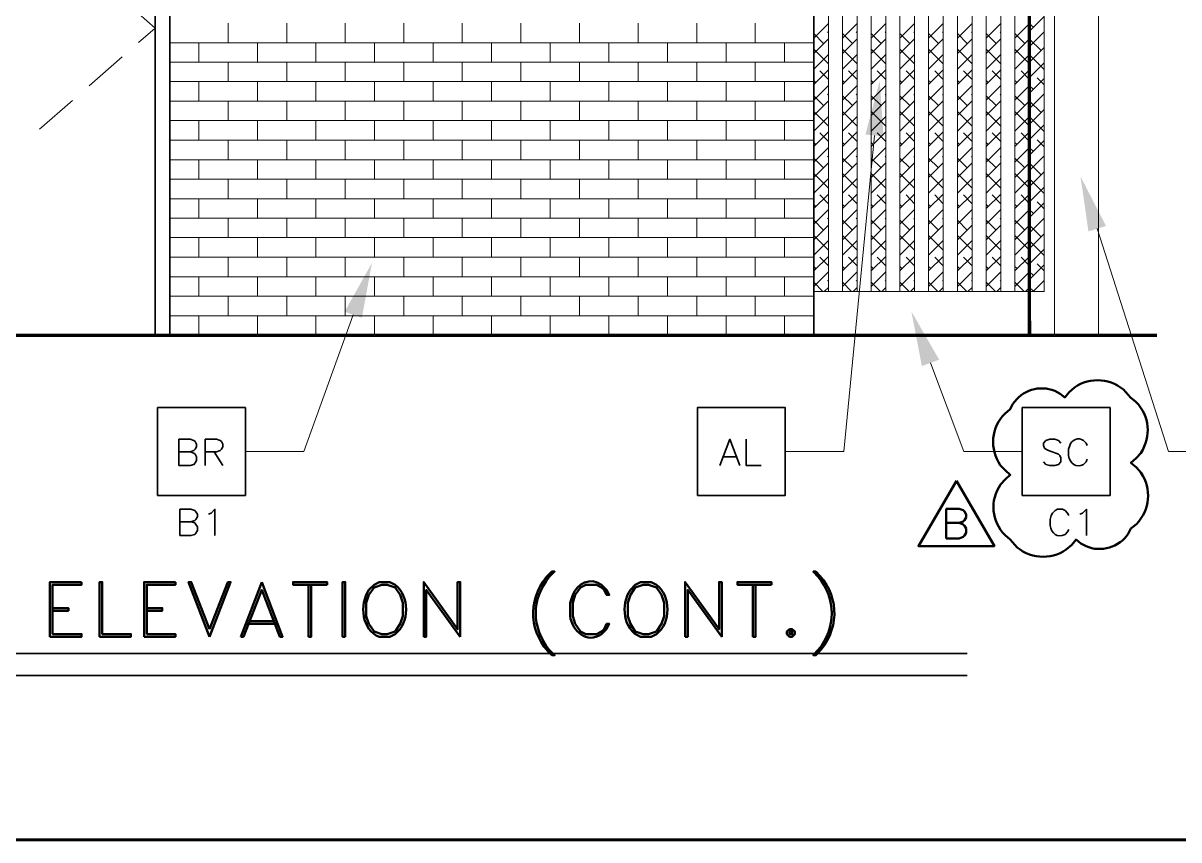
# Model space of a CAD drawing. Header units: inches. Extents: x 5 to 516, y -193 to 129.
# Drawn here: x 116.64 to 129.8, y -71.03 to -61.73 of the extents above; entities that cross this region are included whole.
import ezdxf

# ---------------------------------------------------------------- set-up
doc = ezdxf.new("R2010")
doc.units = ezdxf.units.IN
doc.header["$MEASUREMENT"] = 0
doc.layers.add('PDF4_Geometry', color=7, linetype='Continuous')
doc.layers.add('PDF4_Solid Fills', color=7, linetype='Continuous')

msp = doc.modelspace()

# ---------------------------------------------------------------- linework, layer by layer
at = {"layer": 'PDF4_Geometry', "lineweight": 35}
for points in [[(125.6454244, -65.2863152), (125.6454244, -46.9696464)], [(113.9754236, -65.2863152), (113.9754236, -57.949648), (118.3120905, -57.949648), (118.3120905, -65.2863152)], [(114.1420903, -65.2863152), (114.1420903, -58.2829814), (118.1454238, -58.2829814), (118.1454238, -65.2863152)], [(118.415423, -66.7696527), (118.415423, -66.4696527), (118.5420897, -66.4696527), (118.585423, -66.482986), (118.5987563, -66.4963194), (118.615423, -66.5263194), (118.615423, -66.5563194), (118.5987563, -66.582986), (118.585423, -66.5963194), (118.5420897, -66.612986), (118.415423, -66.612986)], [(118.7154244, -66.7696527), (118.7154244, -66.4696527), (118.842091, -66.4696527), (118.8854244, -66.482986), (118.8987577, -66.4963194), (118.9154244, -66.5263194), (118.9154244, -66.5563194), (118.8987577, -66.582986), (118.8854244, -66.5963194), (118.842091, -66.612986), (118.7154244, -66.612986)], [(124.5754237, -66.7696527), (124.6887571, -66.4696527), (124.8020904, -66.7696527)], [(124.8754251, -66.4696513), (124.8754251, -66.7696514), (125.0454251, -66.7696514)], [(128.4587587, -66.5129795), (128.4320921, -66.4829795), (128.3887587, -66.4696462), (128.3320921, -66.4696462), (128.2887587, -66.4829795), (128.2587587, -66.5129795), (128.2587587, -66.5396462), (128.2720921, -66.5696462), (128.2887587, -66.5829795), (128.3154254, -66.5963129), (128.4020921, -66.6263129), (128.4320921, -66.6396462), (128.4454254, -66.6563129), (128.4587587, -66.6829795), (128.4587587, -66.7263129), (128.4320921, -66.7563129), (128.3887587, -66.7696462), (128.3320921, -66.7696462), (128.2887587, -66.7563129), (128.2587587, -66.7263129)], [(128.5587584, -66.5396451), (128.5454251, -66.5829784), (128.5454251, -66.6563118)], [(128.7587584, -66.5396451), (128.7454251, -66.5129784), (128.7154251, -66.4829784)], [(118.5420913, -66.6129822), (118.5854246, -66.6263156), (118.598758, -66.6396489), (118.6154246, -66.6696489), (118.6154246, -66.7129822), (118.598758, -66.7396489), (118.5854246, -66.7563156), (118.5420913, -66.7696489), (118.4154246, -66.7696489)], [(118.8154237, -66.6129822), (118.9154237, -66.7696489)], [(124.6187587, -66.66965), (124.762092, -66.66965)], [(128.7154251, -66.7563118), (128.7454251, -66.7263118), (128.7587584, -66.6963118)], [(118.4254226, -67.5663175), (118.4254226, -67.2663175), (118.5520892, -67.2663175), (118.5954226, -67.2829842), (118.6087559, -67.2963175), (118.6254226, -67.3229842), (118.6254226, -67.3529842), (118.6087559, -67.3829842), (118.5954226, -67.3963175), (118.5520892, -67.4096509), (118.4254226, -67.4096509)], [(118.7520895, -67.3229839), (118.7820895, -67.3096506), (118.8254229, -67.2663172), (118.8254229, -67.5663173)], [(128.5487585, -67.3396465), (128.5354251, -67.3096465), (128.5054251, -67.2829798), (128.4754251, -67.2663132), (128.4187585, -67.2663132), (128.3920918, -67.2829798), (128.3620918, -67.3096465), (128.3487585, -67.3396465), (128.3354251, -67.3829799), (128.3354251, -67.4529799)], [(128.6754251, -67.3229839), (128.7054251, -67.3096506), (128.7487584, -67.2663172), (128.7487584, -67.5663173)], [(118.5520909, -67.4096471), (118.5954242, -67.4229804), (118.6087575, -67.4396471), (118.6254242, -67.4663137), (118.6254242, -67.5096471), (118.6087575, -67.5396471), (118.5954242, -67.5529804), (118.5520909, -67.5663137), (118.4254242, -67.5663137)], [(128.5054251, -67.5529799), (128.5354251, -67.5229799), (128.5487585, -67.4963132)], [(106.4520906, -68.9096472), (127.392093, -68.9096472)], [(106.4520906, -69.1596472), (127.392093, -69.1596472)]]:
    msp.add_lwpolyline(points, dxfattribs=at)
at = {"layer": 'PDF4_Geometry', "lineweight": 70}
msp.add_lwpolyline([(128.1020913, -65.1196485), (128.1020913, -65.2863152), (128.1020913, -46.9696464)], dxfattribs=at)
at = {"layer": 'PDF4_Geometry', "lineweight": 15}
for points in [[(125.812091, -64.7863186), (125.812091, -47.0329839), (125.6454244, -47.0329839), (125.6454244, -64.7863186)], [(126.138758, -64.7863186), (126.138758, -47.0329839), (125.9720913, -47.0329839), (125.9720913, -64.7863186)], [(126.465425, -64.7863186), (126.465425, -47.0329839), (126.2987583, -47.0329839), (126.2987583, -64.7863186)], [(126.7920919, -64.7863186), (126.7920919, -47.0329839), (126.6254253, -47.0329839), (126.6254253, -64.7863186)], [(127.1187589, -64.7863186), (127.1187589, -47.0329839), (126.9520922, -47.0329839), (126.9520922, -64.7863186)], [(127.4487591, -64.7863186), (127.4487591, -47.0329839), (127.2820924, -47.0329839), (127.2820924, -64.7863186)], [(127.7754243, -64.7863186), (127.7754243, -47.0329839), (127.6087577, -47.0329839), (127.6087577, -64.7863186)], [(128.1020913, -64.7863186), (128.1020913, -47.0329839), (127.9354246, -47.0329839), (127.9354246, -64.7863186)], [(128.268758, -64.7863186), (128.268758, -47.0329839), (128.1020913, -47.0329839), (128.1020913, -64.7863186)]]:
    msp.add_lwpolyline(points, close=True, dxfattribs=at)
for points in [[(128.4187583, -61.2396482), (128.385425, -61.2863149), (128.385425, -65.2863152), (128.885425, -65.2863152), (128.885425, -61.2863149), (128.8520917, -61.2396482)], [(117.9554247, -61.6196482), (118.1454247, -61.7863149), (117.9554247, -61.9496483)], [(118.975424, -61.9529816), (118.975424, -61.7296482)], [(119.6420907, -61.9529816), (119.6420907, -61.7296482)], [(120.3087574, -61.9529816), (120.3087574, -61.7296482)], [(120.9754241, -61.9529816), (120.9754241, -61.7296482)], [(121.6420909, -61.9529816), (121.6420909, -61.7296482)], [(122.3087576, -61.9529816), (122.3087576, -61.7296482)], [(122.9754243, -61.9529816), (122.9754243, -61.7296482)], [(123.6454242, -61.9529816), (123.6454242, -61.7296482)], [(124.3120909, -61.9529816), (124.3120909, -61.7296482)], [(124.9787576, -61.9529816), (124.9787576, -61.7296482)], [(118.3120904, -61.9529816), (125.6454244, -61.9529816)], [(118.6420906, -62.1729794), (118.6420906, -61.9529794)], [(119.3087573, -62.1729794), (119.3087573, -61.9529794)], [(119.9754241, -62.1729794), (119.9754241, -61.9529794)], [(120.6420908, -62.1729794), (120.6420908, -61.9529794)], [(121.3087575, -62.1729794), (121.3087575, -61.9529794)], [(121.9754242, -62.1729794), (121.9754242, -61.9529794)], [(122.6420909, -62.1729794), (122.6420909, -61.9529794)], [(123.3120908, -62.1729794), (123.3120908, -61.9529794)], [(123.9787576, -62.1729794), (123.9787576, -61.9529794)], [(124.6454243, -62.1729794), (124.6454243, -61.9529794)], [(125.312091, -62.1729794), (125.312091, -61.9529794)], [(117.7687588, -62.1129819), (117.3920921, -62.4429819)], [(118.3120904, -62.1729794), (125.6454244, -62.1729794)], [(118.975424, -62.3963139), (118.975424, -62.1729805)], [(119.6420907, -62.3963139), (119.6420907, -62.1729805)], [(120.3087574, -62.3963139), (120.3087574, -62.1729805)], [(120.9754241, -62.3963139), (120.9754241, -62.1729805)], [(121.6420909, -62.3963139), (121.6420909, -62.1729805)], [(122.3087576, -62.3963139), (122.3087576, -62.1729805)], [(122.9754243, -62.3963139), (122.9754243, -62.1729805)], [(123.6454242, -62.3963139), (123.6454242, -62.1729805)], [(124.3120909, -62.3963139), (124.3120909, -62.1729805)], [(124.9787576, -62.3963139), (124.9787576, -62.1729805)], [(118.3120904, -62.3963139), (125.6454244, -62.3963139)], [(118.6420906, -62.6196483), (118.6420906, -62.396315)], [(119.3087573, -62.6196483), (119.3087573, -62.396315)], [(119.9754241, -62.6196483), (119.9754241, -62.396315)], [(120.6420908, -62.6196483), (120.6420908, -62.396315)], [(121.3087575, -62.6196483), (121.3087575, -62.396315)], [(121.9754242, -62.6196483), (121.9754242, -62.396315)], [(122.6420909, -62.6196483), (122.6420909, -62.396315)], [(123.3120908, -62.6196483), (123.3120908, -62.396315)], [(123.9787576, -62.6196483), (123.9787576, -62.396315)], [(124.6454243, -62.6196483), (124.6454243, -62.396315)], [(125.312091, -62.6196483), (125.312091, -62.396315)], [(117.2020914, -62.6096453), (116.8254247, -62.936312)], [(118.3120904, -62.6196483), (125.6454244, -62.6196483)], [(118.975424, -62.8396462), (118.975424, -62.6196461)], [(119.6420907, -62.8396462), (119.6420907, -62.6196461)], [(120.3087574, -62.8396462), (120.3087574, -62.6196461)], [(120.9754241, -62.8396462), (120.9754241, -62.6196461)], [(121.6420909, -62.8396462), (121.6420909, -62.6196461)], [(122.3087576, -62.8396462), (122.3087576, -62.6196461)], [(122.9754243, -62.8396462), (122.9754243, -62.6196461)], [(123.6454242, -62.8396462), (123.6454242, -62.6196461)], [(124.3120909, -62.8396462), (124.3120909, -62.6196461)], [(124.9787576, -62.8396462), (124.9787576, -62.6196461)], [(118.3120904, -62.8396462), (125.6454244, -62.8396462)], [(118.6420906, -63.0629806), (118.6420906, -62.8396472)], [(119.3087573, -63.0629806), (119.3087573, -62.8396472)], [(119.9754241, -63.0629806), (119.9754241, -62.8396472)], [(120.6420908, -63.0629806), (120.6420908, -62.8396472)], [(121.3087575, -63.0629806), (121.3087575, -62.8396472)], [(121.9754242, -63.0629806), (121.9754242, -62.8396472)], [(122.6420909, -63.0629806), (122.6420909, -62.8396472)], [(123.3120908, -63.0629806), (123.3120908, -62.8396472)], [(123.9787576, -63.0629806), (123.9787576, -62.8396472)], [(124.6454243, -63.0629806), (124.6454243, -62.8396472)], [(125.312091, -63.0629806), (125.312091, -62.8396472)], [(126.3354235, -63.0096494), (125.9854234, -66.6096499), (125.3187568, -66.6096499)], [(118.3120904, -63.0629806), (125.6454244, -63.0629806)], [(118.975424, -63.286315), (118.975424, -63.0629817)], [(119.6420907, -63.286315), (119.6420907, -63.0629817)], [(120.3087574, -63.286315), (120.3087574, -63.0629817)], [(120.9754241, -63.286315), (120.9754241, -63.0629817)], [(121.6420909, -63.286315), (121.6420909, -63.0629817)], [(122.3087576, -63.286315), (122.3087576, -63.0629817)], [(122.9754243, -63.286315), (122.9754243, -63.0629817)], [(123.6454242, -63.286315), (123.6454242, -63.0629817)], [(124.3120909, -63.286315), (124.3120909, -63.0629817)], [(124.9787576, -63.286315), (124.9787576, -63.0629817)], [(118.3120904, -63.286315), (125.6454244, -63.286315)], [(118.6420906, -63.5063129), (118.6420906, -63.2863129)], [(119.3087573, -63.5063129), (119.3087573, -63.2863129)], [(119.9754241, -63.5063129), (119.9754241, -63.2863129)], [(120.6420908, -63.5063129), (120.6420908, -63.2863129)], [(121.3087575, -63.5063129), (121.3087575, -63.2863129)], [(121.9754242, -63.5063129), (121.9754242, -63.2863129)], [(122.6420909, -63.5063129), (122.6420909, -63.2863129)], [(123.3120908, -63.5063129), (123.3120908, -63.2863129)], [(123.9787576, -63.5063129), (123.9787576, -63.2863129)], [(124.6454243, -63.5063129), (124.6454243, -63.2863129)], [(125.312091, -63.5063129), (125.312091, -63.2863129)], [(118.3120904, -63.5063129), (125.6454244, -63.5063129)], [(118.975424, -63.7296473), (118.975424, -63.506314)], [(119.6420907, -63.7296473), (119.6420907, -63.506314)], [(120.3087574, -63.7296473), (120.3087574, -63.506314)], [(120.9754241, -63.7296473), (120.9754241, -63.506314)], [(121.6420909, -63.7296473), (121.6420909, -63.506314)], [(122.3087576, -63.7296473), (122.3087576, -63.506314)], [(122.9754243, -63.7296473), (122.9754243, -63.506314)], [(123.6454242, -63.7296473), (123.6454242, -63.506314)], [(124.3120909, -63.7296473), (124.3120909, -63.506314)], [(124.9787576, -63.7296473), (124.9787576, -63.506314)], [(118.3120904, -63.7296473), (125.6454244, -63.7296473)], [(118.6420906, -63.9529817), (118.6420906, -63.7296484)], [(119.3087573, -63.9529817), (119.3087573, -63.7296484)], [(119.9754241, -63.9529817), (119.9754241, -63.7296484)], [(120.6420908, -63.9529817), (120.6420908, -63.7296484)], [(121.3087575, -63.9529817), (121.3087575, -63.7296484)], [(121.9754242, -63.9529817), (121.9754242, -63.7296484)], [(122.6420909, -63.9529817), (122.6420909, -63.7296484)], [(123.3120908, -63.9529817), (123.3120908, -63.7296484)], [(123.9787576, -63.9529817), (123.9787576, -63.7296484)], [(124.6454243, -63.9529817), (124.6454243, -63.7296484)], [(125.312091, -63.9529817), (125.312091, -63.7296484)], [(118.3120904, -63.9529817), (125.6454244, -63.9529817)], [(118.975424, -64.1729796), (118.975424, -63.9529796)], [(119.6420907, -64.1729796), (119.6420907, -63.9529796)], [(120.3087574, -64.1729796), (120.3087574, -63.9529796)], [(120.9754241, -64.1729796), (120.9754241, -63.9529796)], [(121.6420909, -64.1729796), (121.6420909, -63.9529796)], [(122.3087576, -64.1729796), (122.3087576, -63.9529796)], [(122.9754243, -64.1729796), (122.9754243, -63.9529796)], [(123.6454242, -64.1729796), (123.6454242, -63.9529796)], [(124.3120909, -64.1729796), (124.3120909, -63.9529796)], [(124.9787576, -64.1729796), (124.9787576, -63.9529796)], [(128.8720922, -64.0696471), (129.6854256, -66.6096473), (130.3520923, -66.6096473)], [(118.3120904, -64.1729796), (125.6454244, -64.1729796)], [(118.6420906, -64.396314), (118.6420906, -64.1729807)], [(119.3087573, -64.396314), (119.3087573, -64.1729807)], [(119.9754241, -64.396314), (119.9754241, -64.1729807)], [(120.6420908, -64.396314), (120.6420908, -64.1729807)], [(121.3087575, -64.396314), (121.3087575, -64.1729807)], [(121.9754242, -64.396314), (121.9754242, -64.1729807)], [(122.6420909, -64.396314), (122.6420909, -64.1729807)], [(123.3120908, -64.396314), (123.3120908, -64.1729807)], [(123.9787576, -64.396314), (123.9787576, -64.1729807)], [(124.6454243, -64.396314), (124.6454243, -64.1729807)], [(125.312091, -64.396314), (125.312091, -64.1729807)], [(118.3120904, -64.396314), (125.6454244, -64.396314)], [(118.975424, -64.6196485), (118.975424, -64.3963151)], [(119.6420907, -64.6196485), (119.6420907, -64.3963151)], [(120.3087574, -64.6196485), (120.3087574, -64.3963151)], [(120.9754241, -64.6196485), (120.9754241, -64.3963151)], [(121.6420909, -64.6196485), (121.6420909, -64.3963151)], [(122.3087576, -64.6196485), (122.3087576, -64.3963151)], [(122.9754243, -64.6196485), (122.9754243, -64.3963151)], [(123.6454242, -64.6196485), (123.6454242, -64.3963151)], [(124.3120909, -64.6196485), (124.3120909, -64.3963151)], [(124.9787576, -64.6196485), (124.9787576, -64.3963151)], [(118.3120904, -64.6196485), (125.6454244, -64.6196485)], [(118.6420906, -64.8396463), (118.6420906, -64.6196463)], [(119.3087573, -64.8396463), (119.3087573, -64.6196463)], [(119.9754241, -64.8396463), (119.9754241, -64.6196463)], [(120.6420908, -64.8396463), (120.6420908, -64.6196463)], [(121.3087575, -64.8396463), (121.3087575, -64.6196463)], [(121.9754242, -64.8396463), (121.9754242, -64.6196463)], [(122.6420909, -64.8396463), (122.6420909, -64.6196463)], [(123.3120908, -64.8396463), (123.3120908, -64.6196463)], [(123.9787576, -64.8396463), (123.9787576, -64.6196463)], [(124.6454243, -64.8396463), (124.6454243, -64.6196463)], [(125.312091, -64.8396463), (125.312091, -64.6196463)], [(118.3120904, -64.8396463), (125.6454244, -64.8396463)], [(118.975424, -65.0629808), (118.975424, -64.8396474)], [(119.6420907, -65.0629808), (119.6420907, -64.8396474)], [(120.3087574, -65.0629808), (120.3087574, -64.8396474)], [(120.9754241, -65.0629808), (120.9754241, -64.8396474)], [(121.6420909, -65.0629808), (121.6420909, -64.8396474)], [(122.3087576, -65.0629808), (122.3087576, -64.8396474)], [(122.9754243, -65.0629808), (122.9754243, -64.8396474)], [(123.6454242, -65.0629808), (123.6454242, -64.8396474)], [(124.3120909, -65.0629808), (124.3120909, -64.8396474)], [(124.9787576, -65.0629808), (124.9787576, -64.8396474)], [(125.6454244, -64.7863151), (128.1020913, -64.7863151)], [(118.3120904, -65.0629808), (125.6454244, -65.0629808)], [(118.6420906, -65.2863152), (118.6420906, -65.0629818)], [(120.3987571, -65.0529845), (119.8387571, -66.6096513), (119.1720904, -66.6096513)], [(119.3087573, -65.2863152), (119.3087573, -65.0629818)], [(119.9754241, -65.2863152), (119.9754241, -65.0629818)], [(120.6420908, -65.2863152), (120.6420908, -65.0629818)], [(121.3087575, -65.2863152), (121.3087575, -65.0629818)], [(121.9754242, -65.2863152), (121.9754242, -65.0629818)], [(122.6420909, -65.2863152), (122.6420909, -65.0629818)], [(123.3120908, -65.2863152), (123.3120908, -65.0629818)], [(123.9787576, -65.2863152), (123.9787576, -65.0629818)], [(124.6454243, -65.2863152), (124.6454243, -65.0629818)], [(125.312091, -65.2863152), (125.312091, -65.0629818)], [(118.975424, -65.2863152), (118.975424, -65.2829819)], [(120.9754241, -65.2863152), (120.9754241, -65.2829819)], [(121.6420909, -65.2863152), (121.6420909, -65.2829819)], [(123.6454242, -65.2863152), (123.6454242, -65.2829819)], [(124.3120909, -65.2863152), (124.3120909, -65.2829819)], [(126.9754246, -65.5996494), (127.3520913, -66.6096494), (128.0187581, -66.6096494)]]:
    msp.add_lwpolyline(points, dxfattribs=at)
at = {"layer": 'PDF4_Geometry', "color": 8, "lineweight": 15, "true_color": 0x808080}
for points in [[(128.1020913, -61.8196469), (128.268758, -61.6529802)], [(125.7554233, -61.9629846), (125.6454233, -61.8496512)], [(125.6454244, -61.8996504), (125.812091, -61.7329837)], [(125.812091, -61.8396461), (125.802091, -61.8296461)], [(126.0854235, -61.9629846), (125.9720901, -61.8496512)], [(125.9720913, -61.8996504), (126.138758, -61.7329837)], [(126.138758, -61.8396461), (126.128758, -61.8296461)], [(126.4120904, -61.9629846), (126.2987571, -61.8496512)], [(126.2987583, -61.8996504), (126.465425, -61.7329837)], [(126.465425, -61.8396461), (126.455425, -61.8296461)], [(126.7387574, -61.9629846), (126.625424, -61.8496512)], [(126.6254253, -61.8996504), (126.7920919, -61.7329837)], [(126.7920919, -61.8396461), (126.7820919, -61.8296461)], [(127.0654243, -61.9629846), (126.952091, -61.8496512)], [(126.9520922, -61.8996504), (127.1187589, -61.7329837)], [(127.1187589, -61.8396461), (127.1087589, -61.8296461)], [(127.3920913, -61.9629846), (127.2820913, -61.8496512)], [(127.2820924, -61.8996504), (127.4487591, -61.7329837)], [(127.4487591, -61.8396461), (127.4387591, -61.8296461)], [(127.6087577, -61.8996504), (127.7754243, -61.7329837)], [(127.7220915, -61.9629846), (127.6087581, -61.8496512)], [(127.7754243, -61.8396461), (127.7654243, -61.8296461)], [(127.9354246, -61.8996504), (128.1020913, -61.7329837)], [(128.0487584, -61.9629846), (127.9354251, -61.8496512)], [(128.1020913, -61.8396461), (128.0920913, -61.8296461)], [(128.1454246, -61.7763119), (128.1020912, -61.7363119)], [(128.1020913, -61.9963166), (128.268758, -61.8296499)], [(125.6454244, -62.0763133), (125.812091, -61.9096466)], [(125.9720913, -62.0763133), (126.138758, -61.9096466)], [(126.2987583, -62.0763133), (126.465425, -61.9096466)], [(126.6254253, -62.0763133), (126.7920919, -61.9096466)], [(126.9520922, -62.0763133), (127.1187589, -61.9096466)], [(127.2820924, -62.0763133), (127.4487591, -61.9096466)], [(127.6087577, -62.0763133), (127.7754243, -61.9096466)], [(127.9354246, -62.0763133), (128.1020913, -61.9096466)], [(128.2320911, -62.0429813), (128.1020911, -61.9129813)], [(125.812091, -62.1929786), (125.6454244, -62.0263119)], [(125.6454244, -62.252983), (125.812091, -62.0863163)], [(126.138758, -62.1929786), (125.9720913, -62.0263119)], [(125.9720913, -62.252983), (126.138758, -62.0863163)], [(126.465425, -62.1929786), (126.2987583, -62.0263119)], [(126.2987583, -62.252983), (126.465425, -62.0863163)], [(126.7920919, -62.1929786), (126.6254253, -62.0263119)], [(126.6254253, -62.252983), (126.7920919, -62.0863163)], [(127.1187589, -62.1929786), (126.9520922, -62.0263119)], [(126.9520922, -62.252983), (127.1187589, -62.0863163)], [(127.4487591, -62.1929786), (127.2820924, -62.0263119)], [(127.2820924, -62.252983), (127.4487591, -62.0863163)], [(127.7754243, -62.1929786), (127.6087577, -62.0263119)], [(127.6087577, -62.252983), (127.7754243, -62.0863163)], [(128.1020913, -62.1929786), (127.9354246, -62.0263119)], [(127.9354246, -62.252983), (128.1020913, -62.0863163)], [(128.1020913, -62.1729794), (128.268758, -62.0063128)], [(128.268758, -62.2563128), (128.1020913, -62.0896461)], [(128.1020913, -62.3496491), (128.268758, -62.1829824)], [(125.6687568, -62.4063169), (125.6454234, -62.3829835)], [(125.6454244, -62.4296459), (125.812091, -62.2629792)], [(125.812091, -62.3729781), (125.712091, -62.2729781)], [(125.9954237, -62.4063169), (125.9720904, -62.3829835)], [(125.9720913, -62.4296459), (126.138758, -62.2629792)], [(126.138758, -62.3729781), (126.038758, -62.2729781)], [(126.3220907, -62.4063169), (126.2987573, -62.3829835)], [(126.2987583, -62.4296459), (126.465425, -62.2629792)], [(126.465425, -62.3729781), (126.365425, -62.2729781)], [(126.6487576, -62.4063169), (126.6254243, -62.3829835)], [(126.6254253, -62.4296459), (126.7920919, -62.2629792)], [(126.7920919, -62.3729781), (126.6954253, -62.2729781)], [(126.9787578, -62.4063169), (126.9520911, -62.3829835)], [(126.9520922, -62.4296459), (127.1187589, -62.2629792)], [(127.1187589, -62.3729781), (127.0220922, -62.2729781)], [(127.3054248, -62.4063169), (127.2820914, -62.3829835)], [(127.2820924, -62.4296459), (127.4487591, -62.2629792)], [(127.4487591, -62.3729781), (127.3487591, -62.2729781)], [(127.6087577, -62.4296459), (127.7754243, -62.2629792)], [(127.6320917, -62.4063169), (127.6087584, -62.3829835)], [(127.7754243, -62.3729781), (127.6754243, -62.2729781)], [(127.9354246, -62.4296459), (128.1020913, -62.2629792)], [(127.9587587, -62.4063169), (127.9354254, -62.3829835)], [(128.1020913, -62.3729781), (128.0054246, -62.2729781)], [(128.1020913, -62.526312), (128.268758, -62.3596453)], [(128.268758, -62.4329824), (128.188758, -62.3529824)], [(125.6454244, -62.6063155), (125.812091, -62.4396488)], [(125.9720913, -62.6063155), (126.138758, -62.4396488)], [(126.2987583, -62.6063155), (126.465425, -62.4396488)], [(126.6254253, -62.6063155), (126.7920919, -62.4396488)], [(126.9520922, -62.6063155), (127.1187589, -62.4396488)], [(127.2820924, -62.6063155), (127.4487591, -62.4396488)], [(127.6087577, -62.6063155), (127.7754243, -62.4396488)], [(127.9354246, -62.6063155), (128.1020913, -62.4396488)], [(128.1454246, -62.4863136), (128.1020912, -62.4429803)], [(125.7554233, -62.6696497), (125.6454233, -62.5596497)], [(125.6454244, -62.7829852), (125.812091, -62.6163185)], [(125.812091, -62.5496478), (125.802091, -62.5396478)], [(126.0854235, -62.6696497), (125.9720901, -62.5596497)], [(125.9720913, -62.7829852), (126.138758, -62.6163185)], [(126.138758, -62.5496478), (126.128758, -62.5396478)], [(126.4120904, -62.6696497), (126.2987571, -62.5596497)], [(126.2987583, -62.7829852), (126.465425, -62.6163185)], [(126.465425, -62.5496478), (126.455425, -62.5396478)], [(126.7387574, -62.6696497), (126.625424, -62.5596497)], [(126.6254253, -62.7829852), (126.7920919, -62.6163185)], [(126.7920919, -62.5496478), (126.7820919, -62.5396478)], [(127.0654243, -62.6696497), (126.952091, -62.5596497)], [(126.9520922, -62.7829852), (127.1187589, -62.6163185)], [(127.1187589, -62.5496478), (127.1087589, -62.5396478)], [(127.3920913, -62.6696497), (127.2820913, -62.5596497)], [(127.2820924, -62.7829852), (127.4487591, -62.6163185)], [(127.4487591, -62.5496478), (127.4387591, -62.5396478)], [(127.6087577, -62.7829852), (127.7754243, -62.6163185)], [(127.7220915, -62.6696497), (127.6087581, -62.5596497)], [(127.7754243, -62.5496478), (127.7654243, -62.5396478)], [(127.9354246, -62.7829852), (128.1020913, -62.6163185)], [(128.0487584, -62.6696497), (127.9354251, -62.5596497)], [(128.1020913, -62.5496478), (128.0920913, -62.5396478)], [(128.2320911, -62.7496464), (128.1020911, -62.6196464)], [(128.1020913, -62.7029816), (128.268758, -62.536315)], [(125.812091, -62.9029803), (125.6454244, -62.7363136)], [(126.138758, -62.9029803), (125.9720913, -62.7363136)], [(126.465425, -62.9029803), (126.2987583, -62.7363136)], [(126.7920919, -62.9029803), (126.6254253, -62.7363136)], [(127.1187589, -62.9029803), (126.9520922, -62.7363136)], [(127.4487591, -62.9029803), (127.2820924, -62.7363136)], [(127.7754243, -62.9029803), (127.6087577, -62.7363136)], [(128.1020913, -62.9029803), (127.9354246, -62.7363136)], [(128.1020913, -62.8796513), (128.268758, -62.7129846)], [(125.6454244, -62.9596481), (125.812091, -62.7929814)], [(125.9720913, -62.9596481), (126.138758, -62.7929814)], [(126.2987583, -62.9596481), (126.465425, -62.7929814)], [(126.6254253, -62.9596481), (126.7920919, -62.7929814)], [(126.9520922, -62.9596481), (127.1187589, -62.7929814)], [(127.2820924, -62.9596481), (127.4487591, -62.7929814)], [(127.6087577, -62.9596481), (127.7754243, -62.7929814)], [(127.9354246, -62.9596481), (128.1020913, -62.7929814)], [(128.268758, -62.9629847), (128.1020913, -62.796318)], [(128.1020913, -63.0563142), (128.268758, -62.8896475)], [(125.6454244, -63.1363177), (125.812091, -62.969651)], [(125.812091, -63.07965), (125.712091, -62.97965)], [(125.9720913, -63.1363177), (126.138758, -62.969651)], [(126.138758, -63.07965), (126.038758, -62.97965)], [(126.2987583, -63.1363177), (126.465425, -62.969651)], [(126.465425, -63.07965), (126.365425, -62.97965)], [(126.6254253, -63.1363177), (126.7920919, -62.969651)], [(126.7920919, -63.07965), (126.6954253, -62.97965)], [(126.9520922, -63.1363177), (127.1187589, -62.969651)], [(127.1187589, -63.07965), (127.0220922, -62.97965)], [(127.2820924, -63.1363177), (127.4487591, -62.969651)], [(127.4487591, -63.07965), (127.3487591, -62.97965)], [(127.6087577, -63.1363177), (127.7754243, -62.969651)], [(127.7754243, -63.07965), (127.6754243, -62.97965)], [(127.9354246, -63.1363177), (128.1020913, -62.969651)], [(128.1020913, -63.07965), (128.0054246, -62.97965)], [(125.6687568, -63.112982), (125.6454234, -63.0896486)], [(125.6454244, -63.3129806), (125.812091, -63.1463139)], [(125.9954237, -63.112982), (125.9720904, -63.0896486)], [(125.9720913, -63.3129806), (126.138758, -63.1463139)], [(126.3220907, -63.112982), (126.2987573, -63.0896486)], [(126.2987583, -63.3129806), (126.465425, -63.1463139)], [(126.6487576, -63.112982), (126.6254243, -63.0896486)], [(126.6254253, -63.3129806), (126.7920919, -63.1463139)], [(126.9787578, -63.112982), (126.9520911, -63.0896486)], [(126.9520922, -63.3129806), (127.1187589, -63.1463139)], [(127.3054248, -63.112982), (127.2820914, -63.0896486)], [(127.2820924, -63.3129806), (127.4487591, -63.1463139)], [(127.6087577, -63.3129806), (127.7754243, -63.1463139)], [(127.6320917, -63.112982), (127.6087584, -63.0896486)], [(127.9354246, -63.3129806), (128.1020913, -63.1463139)], [(127.9587587, -63.112982), (127.9354254, -63.0896486)], [(128.1454246, -63.1929787), (128.1020912, -63.1496454)], [(128.1020913, -63.2329839), (128.268758, -63.0663172)], [(128.268758, -63.1396475), (128.188758, -63.0596475)], [(125.7554233, -63.3796514), (125.6454233, -63.266318)], [(125.812091, -63.2563129), (125.802091, -63.2463129)], [(126.0854235, -63.3796514), (125.9720901, -63.266318)], [(126.138758, -63.2563129), (126.128758, -63.2463129)], [(126.4120904, -63.3796514), (126.2987571, -63.266318)], [(126.465425, -63.2563129), (126.455425, -63.2463129)], [(126.7387574, -63.3796514), (126.625424, -63.266318)], [(126.7920919, -63.2563129), (126.7820919, -63.2463129)], [(127.0654243, -63.3796514), (126.952091, -63.266318)], [(127.1187589, -63.2563129), (127.1087589, -63.2463129)], [(127.3920913, -63.3796514), (127.2820913, -63.266318)], [(127.4487591, -63.2563129), (127.4387591, -63.2463129)], [(127.7220915, -63.3796514), (127.6087581, -63.266318)], [(127.7754243, -63.2563129), (127.7654243, -63.2463129)], [(128.0487584, -63.3796514), (127.9354251, -63.266318)], [(128.1020913, -63.2563129), (128.0920913, -63.2463129)], [(128.1020913, -63.4096467), (128.268758, -63.2429801)], [(125.6454244, -63.4896503), (125.812091, -63.3229836)], [(125.9720913, -63.4896503), (126.138758, -63.3229836)], [(126.2987583, -63.4896503), (126.465425, -63.3229836)], [(126.6254253, -63.4896503), (126.7920919, -63.3229836)], [(126.9520922, -63.4896503), (127.1187589, -63.3229836)], [(127.2820924, -63.4896503), (127.4487591, -63.3229836)], [(127.6087577, -63.4896503), (127.7754243, -63.3229836)], [(127.9354246, -63.4896503), (128.1020913, -63.3229836)], [(128.2320911, -63.4563115), (128.1020911, -63.3263115)], [(128.1020913, -63.5896462), (128.268758, -63.4229795)], [(125.812091, -63.6096454), (125.6454244, -63.4429787)], [(125.6454244, -63.6663132), (125.812091, -63.4996465)], [(126.138758, -63.6096454), (125.9720913, -63.4429787)], [(125.9720913, -63.6663132), (126.138758, -63.4996465)], [(126.465425, -63.6096454), (126.2987583, -63.4429787)], [(126.2987583, -63.6663132), (126.465425, -63.4996465)], [(126.7920919, -63.6096454), (126.6254253, -63.4429787)], [(126.6254253, -63.6663132), (126.7920919, -63.4996465)], [(127.1187589, -63.6096454), (126.9520922, -63.4429787)], [(126.9520922, -63.6663132), (127.1187589, -63.4996465)], [(127.4487591, -63.6096454), (127.2820924, -63.4429787)], [(127.2820924, -63.6663132), (127.4487591, -63.4996465)], [(127.7754243, -63.6096454), (127.6087577, -63.4429787)], [(127.6087577, -63.6663132), (127.7754243, -63.4996465)], [(128.1020913, -63.6096454), (127.9354246, -63.4429787)], [(127.9354246, -63.6663132), (128.1020913, -63.4996465)], [(128.268758, -63.6696497), (128.1020913, -63.5029831)], [(125.6454244, -63.8429828), (125.812091, -63.6763161)], [(125.812091, -63.7863151), (125.712091, -63.6863151)], [(125.9720913, -63.8429828), (126.138758, -63.6763161)], [(126.138758, -63.7863151), (126.038758, -63.6863151)], [(126.2987583, -63.8429828), (126.465425, -63.6763161)], [(126.465425, -63.7863151), (126.365425, -63.6863151)], [(126.6254253, -63.8429828), (126.7920919, -63.6763161)], [(126.7920919, -63.7863151), (126.6954253, -63.6863151)], [(126.9520922, -63.8429828), (127.1187589, -63.6763161)], [(127.1187589, -63.7863151), (127.0220922, -63.6863151)], [(127.2820924, -63.8429828), (127.4487591, -63.6763161)], [(127.4487591, -63.7863151), (127.3487591, -63.6863151)], [(127.6087577, -63.8429828), (127.7754243, -63.6763161)], [(127.7754243, -63.7863151), (127.6754243, -63.6863151)], [(127.9354246, -63.8429828), (128.1020913, -63.6763161)], [(128.1020913, -63.7863151), (128.0054246, -63.6863151)], [(128.1020913, -63.7663159), (128.268758, -63.5996492)], [(125.6687568, -63.819647), (125.6454234, -63.7963137)], [(125.9954237, -63.819647), (125.9720904, -63.7963137)], [(126.3220907, -63.819647), (126.2987573, -63.7963137)], [(126.6487576, -63.819647), (126.6254243, -63.7963137)], [(126.9787578, -63.819647), (126.9520911, -63.7963137)], [(127.3054248, -63.819647), (127.2820914, -63.7963137)], [(127.6320917, -63.819647), (127.6087584, -63.7963137)], [(127.9587587, -63.819647), (127.9354254, -63.7963137)], [(128.1020913, -63.9429788), (128.268758, -63.7763121)], [(128.268758, -63.8463126), (128.188758, -63.7663126)], [(125.6454244, -64.0196525), (125.812091, -63.8529858)], [(125.812091, -63.9629847), (125.802091, -63.9529847)], [(125.9720913, -64.0196525), (126.138758, -63.8529858)], [(126.138758, -63.9629847), (126.128758, -63.9529847)], [(126.2987583, -64.0196525), (126.465425, -63.8529858)], [(126.465425, -63.9629847), (126.455425, -63.9529847)], [(126.6254253, -64.0196525), (126.7920919, -63.8529858)], [(126.7920919, -63.9629847), (126.7820919, -63.9529847)], [(126.9520922, -64.0196525), (127.1187589, -63.8529858)], [(127.1187589, -63.9629847), (127.1087589, -63.9529847)], [(127.2820924, -64.0196525), (127.4487591, -63.8529858)], [(127.4487591, -63.9629847), (127.4387591, -63.9529847)], [(127.6087577, -64.0196525), (127.7754243, -63.8529858)], [(127.7754243, -63.9629847), (127.7654243, -63.9529847)], [(127.9354246, -64.0196525), (128.1020913, -63.8529858)], [(128.1020913, -63.9629847), (128.0920913, -63.9529847)], [(128.1454246, -63.8996506), (128.1020912, -63.8563172)], [(128.1020913, -64.1196484), (128.268758, -63.9529817)], [(125.7554233, -64.0863164), (125.6454233, -63.9729831)], [(125.6454244, -64.1963154), (125.812091, -64.0296487)], [(126.0854235, -64.0863164), (125.9720901, -63.9729831)], [(125.9720913, -64.1963154), (126.138758, -64.0296487)], [(126.4120904, -64.0863164), (126.2987571, -63.9729831)], [(126.2987583, -64.1963154), (126.465425, -64.0296487)], [(126.7387574, -64.0863164), (126.625424, -63.9729831)], [(126.6254253, -64.1963154), (126.7920919, -64.0296487)], [(127.0654243, -64.0863164), (126.952091, -63.9729831)], [(126.9520922, -64.1963154), (127.1187589, -64.0296487)], [(127.3920913, -64.0863164), (127.2820913, -63.9729831)], [(127.2820924, -64.1963154), (127.4487591, -64.0296487)], [(127.6087577, -64.1963154), (127.7754243, -64.0296487)], [(127.7220915, -64.0863164), (127.6087581, -63.9729831)], [(127.9354246, -64.1963154), (128.1020913, -64.0296487)], [(128.0487584, -64.0863164), (127.9354251, -63.9729831)], [(128.2320911, -64.1629834), (128.1020911, -64.0329834)], [(125.812091, -64.3163173), (125.6454244, -64.1496506)], [(125.6454244, -64.3729783), (125.812091, -64.2063116)], [(126.138758, -64.3163173), (125.9720913, -64.1496506)], [(125.9720913, -64.3729783), (126.138758, -64.2063116)], [(126.465425, -64.3163173), (126.2987583, -64.1496506)], [(126.2987583, -64.3729783), (126.465425, -64.2063116)], [(126.7920919, -64.3163173), (126.6254253, -64.1496506)], [(126.6254253, -64.3729783), (126.7920919, -64.2063116)], [(127.1187589, -64.3163173), (126.9520922, -64.1496506)], [(126.9520922, -64.3729783), (127.1187589, -64.2063116)], [(127.4487591, -64.3163173), (127.2820924, -64.1496506)], [(127.2820924, -64.3729783), (127.4487591, -64.2063116)], [(127.7754243, -64.3163173), (127.6087577, -64.1496506)], [(127.6087577, -64.3729783), (127.7754243, -64.2063116)], [(128.1020913, -64.3163173), (127.9354246, -64.1496506)], [(127.9354246, -64.3729783), (128.1020913, -64.2063116)], [(128.1020913, -64.2963181), (128.268758, -64.1296514)], [(128.268758, -64.3763148), (128.1020913, -64.2096482)], [(128.1020913, -64.472981), (128.268758, -64.3063143)], [(125.6454244, -64.5529845), (125.812091, -64.3863178)], [(125.812091, -64.4929802), (125.712091, -64.3963135)], [(125.9720913, -64.5529845), (126.138758, -64.3863178)], [(126.138758, -64.4929802), (126.038758, -64.3963135)], [(126.2987583, -64.5529845), (126.465425, -64.3863178)], [(126.465425, -64.4929802), (126.365425, -64.3963135)], [(126.6254253, -64.5529845), (126.7920919, -64.3863178)], [(126.7920919, -64.4929802), (126.6954253, -64.3963135)], [(126.9520922, -64.5529845), (127.1187589, -64.3863178)], [(127.1187589, -64.4929802), (127.0220922, -64.3963135)], [(127.2820924, -64.5529845), (127.4487591, -64.3863178)], [(127.4487591, -64.4929802), (127.3487591, -64.3963135)], [(127.6087577, -64.5529845), (127.7754243, -64.3863178)], [(127.7754243, -64.4929802), (127.6754243, -64.3963135)], [(127.9354246, -64.5529845), (128.1020913, -64.3863178)], [(128.1020913, -64.4929802), (128.0054246, -64.3963135)], [(128.1020913, -64.6496506), (128.268758, -64.482984)], [(128.268758, -64.5529845), (128.188758, -64.4729845)], [(125.6687568, -64.5263121), (125.6454234, -64.5029788)], [(125.6454244, -64.7296474), (125.812091, -64.5629807)], [(125.9954237, -64.5263121), (125.9720904, -64.5029788)], [(125.9720913, -64.7296474), (126.138758, -64.5629807)], [(126.3220907, -64.5263121), (126.2987573, -64.5029788)], [(126.2987583, -64.7296474), (126.465425, -64.5629807)], [(126.6487576, -64.5263121), (126.6254243, -64.5029788)], [(126.6254253, -64.7296474), (126.7920919, -64.5629807)], [(126.9787578, -64.5263121), (126.9520911, -64.5029788)], [(126.9520922, -64.7296474), (127.1187589, -64.5629807)], [(127.3054248, -64.5263121), (127.2820914, -64.5029788)], [(127.2820924, -64.7296474), (127.4487591, -64.5629807)], [(127.6087577, -64.7296474), (127.7754243, -64.5629807)], [(127.6320917, -64.5263121), (127.6087584, -64.5029788)], [(127.9354246, -64.7296474), (128.1020913, -64.5629807)], [(127.9587587, -64.5263121), (127.9354254, -64.5029788)], [(128.1454246, -64.6063157), (128.1020912, -64.5629823)], [(125.7487569, -64.7863151), (125.6454236, -64.6796485)], [(125.7620914, -64.7863151), (125.8120914, -64.7396485)], [(125.812091, -64.6696498), (125.802091, -64.6596498)], [(126.0754239, -64.7863151), (125.9720905, -64.6796485)], [(126.0920915, -64.7863151), (126.1387582, -64.7396485)], [(126.138758, -64.6696498), (126.128758, -64.6596498)], [(126.405424, -64.7863151), (126.2987573, -64.6796485)], [(126.4187568, -64.7863151), (126.4654235, -64.7396485)], [(126.465425, -64.6696498), (126.455425, -64.6596498)], [(126.732091, -64.7863151), (126.6254243, -64.6796485)], [(126.7454238, -64.7863151), (126.7920904, -64.7396485)], [(126.7920919, -64.6696498), (126.7820919, -64.6596498)], [(127.058758, -64.7863151), (126.9520913, -64.6796485)], [(127.0720907, -64.7863151), (127.1187574, -64.7396485)], [(127.1187589, -64.6696498), (127.1087589, -64.6596498)], [(127.3854249, -64.7863151), (127.2820916, -64.6796485)], [(127.3987577, -64.7863151), (127.4487577, -64.7396485)], [(127.4487591, -64.6696498), (127.4387591, -64.6596498)], [(127.7154251, -64.7863151), (127.6087584, -64.6796485)], [(127.7287579, -64.7863151), (127.7754245, -64.7396485)], [(127.7754243, -64.6696498), (127.7654243, -64.6596498)], [(128.042092, -64.7863151), (127.9354254, -64.6796485)], [(128.0554248, -64.7863151), (128.1020915, -64.7396485)], [(128.1020913, -64.6696498), (128.0920913, -64.6596498)], [(128.1487578, -64.7863151), (128.1020911, -64.7396485)], [(128.1420914, -64.7863151), (128.268758, -64.6596485)]]:
    msp.add_lwpolyline(points, dxfattribs=at)
at = {"layer": 'PDF4_Geometry', "lineweight": 80}
msp.add_lwpolyline([(129.5520918, -65.2863152), (91.3120883, -65.2863152)], dxfattribs=at)
at = {"layer": 'PDF4_Geometry', "lineweight": 50}
for points in [[(128.6120918, -65.8796488), (128.5520918, -65.9329822), (128.5020918, -65.9929822), (128.4487585, -65.9529822), (128.3887585, -65.9196488, 0.3597114751), (127.9120918, -66.0663155), (127.8820918, -66.1263155), (127.8220918, -66.1763155)], [(129.2254252, -67.5463156), (129.2554252, -67.4863156), (129.3187585, -67.4363156, 0.3578987955), (129.3687585, -66.8496489), (129.3187585, -66.7896489), (129.2554252, -66.7363156), (129.3154252, -66.6863156), (129.3687585, -66.6263156)]]:
    msp.add_lwpolyline(points, format="xyb", dxfattribs=at)
for points in [[(129.3120919, -66.0429822), (129.2520919, -65.9929822), (129.1987585, -65.9329822)], [(127.7687584, -66.7629822), (127.8220918, -66.8229823), (127.8820918, -66.8763156), (127.8220918, -66.9263156), (127.7720917, -66.9863156)], [(127.1520909, -67.5996495), (127.1520909, -67.2629828), (127.2987576, -67.2629828), (127.3454242, -67.2763162), (127.3620909, -67.2929828), (127.3787576, -67.3263162), (127.3787576, -67.3596495), (127.3620909, -67.3896495), (127.3454242, -67.4063162), (127.2987576, -67.4229828), (127.1520909, -67.4229828)], [(127.2987584, -67.4229799), (127.345425, -67.4396465), (127.3620917, -67.4563132), (127.3787584, -67.4863132), (127.3787584, -67.5363132), (127.3620917, -67.5663132), (127.345425, -67.5829799), (127.2987584, -67.5996465), (127.1520917, -67.5996465)], [(127.8220918, -67.5629823), (127.8820918, -67.6129823), (127.9320918, -67.6729823)], [(128.5187585, -67.7263157), (128.5820918, -67.6729823), (128.6320918, -67.6129823), (128.6854252, -67.6563157), (128.7454252, -67.6863157)], [(122.6320901, -68.0363179), (122.6920901, -67.9763178), (122.6620901, -67.9763178), (122.6020901, -68.0363179)], [(125.668758, -67.9763178), (125.638758, -67.9763178), (125.6954246, -68.0363179)], [(117.3054251, -68.096313), (116.945425, -68.096313), (116.945425, -68.7196464)], [(117.3054238, -68.0963151), (117.3054238, -68.1263151), (116.9754238, -68.1263151), (116.9754238, -68.6896485)], [(118.3754256, -68.096313), (118.0187589, -68.096313), (118.0187589, -68.7196464)], [(118.3754243, -68.0963151), (118.3754243, -68.1263151), (118.0487576, -68.1263151), (118.0487576, -68.6896485)], [(118.7620925, -68.7196515), (118.5254258, -68.0963181), (118.5554258, -68.0963181), (118.7620925, -68.6329848)], [(118.7620895, -68.7196464), (119.0020896, -68.096313), (118.9720896, -68.096313), (118.7620895, -68.6329797)], [(119.3587587, -68.096313), (119.1187587, -68.7196464)], [(119.3587587, -68.0963195), (119.5954254, -68.7196529), (119.5654254, -68.7196529), (119.3587587, -68.1863195), (119.1487587, -68.7196529), (119.1187587, -68.7196529)], [(119.9220895, -68.1263151), (119.9220895, -68.7196485), (119.8920895, -68.7196485)], [(119.8920907, -68.1263151), (119.8920907, -68.7196485)], [(120.8754253, -68.126313), (120.8154253, -68.096313), (120.6954253, -68.096313), (120.6387587, -68.126313), (120.5787587, -68.186313)], [(121.6187585, -68.7196464), (121.6187585, -68.096313), (121.5887585, -68.096313), (121.5887585, -68.6329797), (121.2020918, -68.096313), (121.2020918, -68.7196464)], [(123.225424, -68.6896472), (123.285424, -68.6329805), (123.315424, -68.5729805), (123.285424, -68.5729805), (123.255424, -68.6329805), (123.225424, -68.6596472), (123.1687574, -68.6896472), (123.0487574, -68.6896472), (122.9887574, -68.6596472), (122.9287573, -68.5729805), (122.8987573, -68.4829805), (122.8987573, -68.3329805), (122.9287573, -68.2429805), (122.9887574, -68.1563138), (123.0487574, -68.1263138), (123.1687574, -68.1263138), (123.225424, -68.1563138), (123.255424, -68.1863138), (123.285424, -68.2429805), (123.315424, -68.2429805), (123.285424, -68.1863138), (123.225424, -68.1263138)], [(123.8520898, -68.126313), (123.7920898, -68.096313), (123.6720898, -68.096313), (123.6120898, -68.126313), (123.5554231, -68.186313)], [(124.5954246, -68.7196464), (124.5954246, -68.096313), (124.5654246, -68.096313), (124.5654246, -68.6329797), (124.1787579, -68.096313), (124.1787579, -68.7196464)], [(124.9820908, -68.1263151), (124.9820908, -68.7196485), (124.9520908, -68.7196485)], [(124.9520921, -68.1263151), (124.9520921, -68.7196485)], [(121.6187572, -68.7196529), (121.2320905, -68.1863195), (121.2320905, -68.7196529), (121.2020905, -68.7196529)], [(122.8987573, -68.2429805), (122.8687573, -68.3329805), (122.8687573, -68.4829805)], [(124.5954251, -68.7196529), (124.2087584, -68.1863195), (124.2087584, -68.7196529), (124.1787584, -68.7196529)], [(116.9754238, -68.3929845), (117.1554238, -68.3929845), (117.1554238, -68.4229845), (116.9754238, -68.4229845)], [(118.0487576, -68.3929845), (118.2254243, -68.3929845), (118.2254243, -68.4229845), (118.0487576, -68.4229845)], [(119.208758, -68.5429818), (119.5054247, -68.5429818)], [(116.9754238, -68.6896493), (117.3054238, -68.6896493), (117.3054238, -68.7196493), (116.9454238, -68.7196493)], [(118.0487576, -68.6896493), (118.3754243, -68.6896493), (118.3754243, -68.7196493), (118.0187576, -68.7196493)], [(119.1787592, -68.572984), (119.5354259, -68.572984)], [(120.6954253, -68.7196464), (120.8154253, -68.7196464), (120.8754253, -68.6896464)], [(123.6720898, -68.7196464), (123.7920898, -68.7196464), (123.8520898, -68.6896464)], [(122.6620901, -68.9296513), (122.6920901, -68.9296513), (122.6320901, -68.8696513)], [(125.6954246, -68.8696513), (125.638758, -68.9296513), (125.668758, -68.9296513), (125.7254246, -68.8696513)]]:
    msp.add_lwpolyline(points, dxfattribs=at)
at = {"layer": 'PDF4_Geometry', "lineweight": 35}
for points in [[(118.1720894, -67.1096457), (118.1720894, -66.1096456), (119.1720894, -66.1096456), (119.1720894, -67.1096457)], [(124.3187573, -67.1096457), (124.3187573, -66.1096456), (125.3187574, -66.1096456), (125.3187574, -67.1096457)], [(128.018758, -67.1096457), (128.018758, -66.1096456), (129.018758, -66.1096456), (129.018758, -67.1096457)]]:
    msp.add_lwpolyline(points, close=True, dxfattribs=at)
at = {"layer": 'PDF4_Geometry', "lineweight": 50}
for points in [[(127.2687579, -66.942979), (127.7020913, -67.6863124), (126.8354245, -67.6863124)], [(117.5120924, -68.7196515), (117.5120924, -68.0963181), (117.5420924, -68.0963181), (117.5420924, -68.6896515), (117.8687591, -68.6896515), (117.8687591, -68.7196515)], [(120.1020911, -68.126313), (119.7154244, -68.126313), (119.7154244, -68.096313), (120.1020911, -68.096313)], [(120.3087586, -68.7196464), (120.3087586, -68.096313), (120.2787586, -68.096313), (120.2787586, -68.7196464)], [(120.7254241, -68.1263151), (120.6387574, -68.1563151), (120.5787574, -68.2429818), (120.5487574, -68.3329818), (120.5487574, -68.4829818), (120.5787574, -68.5729818), (120.6387574, -68.6596485), (120.7254241, -68.6896485), (120.7854241, -68.6896485), (120.8754241, -68.6596485), (120.9354241, -68.5729818), (120.9654241, -68.4829818), (120.9654241, -68.3329818), (120.9354241, -68.2429818), (120.8754241, -68.1563151), (120.7854241, -68.1263151)], [(123.702092, -68.1263151), (123.612092, -68.1563151), (123.5554253, -68.2429818), (123.5254253, -68.3329818), (123.5254253, -68.4829818), (123.5554253, -68.5729818), (123.612092, -68.6596485), (123.702092, -68.6896485), (123.762092, -68.6896485), (123.852092, -68.6596485), (123.912092, -68.5729818), (123.942092, -68.4829818), (123.942092, -68.3329818), (123.912092, -68.2429818), (123.852092, -68.1563151), (123.762092, -68.1263151)], [(125.1620908, -68.126313), (124.7754241, -68.126313), (124.7754241, -68.096313), (125.1620908, -68.096313)], [(125.3687588, -68.6329816), (125.3387588, -68.6596482), (125.3387588, -68.6896483), (125.3687588, -68.7196483), (125.3987588, -68.7196483), (125.4287588, -68.6896483), (125.4287588, -68.6596482), (125.3987588, -68.6329816)], [(125.3687588, -68.6596472), (125.3687588, -68.6896472), (125.3987588, -68.6896472), (125.3987588, -68.6596472)]]:
    msp.add_lwpolyline(points, close=True, dxfattribs=at)
at = {"layer": 'PDF4_Geometry', "lineweight": 60}
msp.add_lwpolyline([(12.8887456, -71.0329858), (139.8887557, -71.0329858)], dxfattribs=at)
at = {"layer": 'PDF4_Geometry', "lineweight": 50}
for points in [[(129.1987585, -65.9329822), (129.0500918, -65.7724266), (128.7887585, -65.7558154), (128.6120918, -65.8796488)], [(129.3687585, -66.6263156), (129.4898697, -66.4296489), (129.4718141, -66.2117044), (129.3120919, -66.0429822)], [(127.8220918, -66.1763155), (127.663314, -66.3227599), (127.6436473, -66.5883711), (127.7687584, -66.7629822)], [(127.7720917, -66.9863156), (127.6444806, -67.1614267), (127.669814, -67.4104823), (127.8220918, -67.5629823)], [(128.7454252, -67.6863157), (128.9104807, -67.7658712), (129.1260919, -67.6977601), (129.2254252, -67.5463156)], [(127.9320918, -67.6729823), (128.0817029, -67.8309823), (128.3449807, -67.8524268), (128.5187585, -67.7263157)], [(122.6020901, -68.0363179), (122.3751457, -68.313429), (122.4033123, -68.6887623), (122.6620901, -68.9296513)], [(122.6320901, -68.0363179), (122.4260345, -68.2902068), (122.4281457, -68.6153735), (122.6320901, -68.8696513)], [(123.225424, -68.1263138), (123.1024796, -68.0348693), (122.9472018, -68.1129249), (122.8987573, -68.2429805)], [(125.668758, -67.9763178), (125.925758, -68.2279845), (125.9509802, -68.5864846), (125.7254246, -68.8696513)], [(125.6954246, -68.0363179), (125.9014802, -68.2902068), (125.8993691, -68.6153735), (125.6954246, -68.8696513)], [(120.8754253, -68.6896464), (121.0438142, -68.568813), (121.0428142, -68.2493685), (120.8754253, -68.126313)], [(123.8520898, -68.6896464), (124.0204787, -68.568813), (124.0194787, -68.2493685), (123.8520898, -68.126313)], [(120.5787587, -68.186313), (120.4638698, -68.3494797), (120.4982031, -68.6469797), (120.6954253, -68.7196464)], [(123.5554231, -68.186313), (123.4434231, -68.3491463), (123.4692564, -68.6417019), (123.6720898, -68.7196464)], [(122.8687573, -68.4829805), (122.8970907, -68.6577583), (123.0583685, -68.8027027), (123.225424, -68.6896472)]]:
    msp.add_open_spline(points, degree=3, dxfattribs=at)
at = {"layer": 'PDF4_Geometry', "lineweight": 35}
for points in [[(128.7154251, -66.4829784), (128.658814, -66.4429784), (128.579814, -66.4753118), (128.5587584, -66.5396451)], [(128.5454251, -66.6563118), (128.5612584, -66.7437007), (128.6315917, -66.8063673), (128.7154251, -66.7563118)], [(128.3354251, -67.4529799), (128.3498696, -67.5386465), (128.4183696, -67.6031465), (128.5054251, -67.5529799)]]:
    msp.add_open_spline(points, degree=3, dxfattribs=at)
at = {"layer": 'PDF4_Solid Fills', "lineweight": 50, "transparency": 33554559}
for points in [[(126.2320909, -62.9996464), (126.3954243, -62.3863131), (126.4387576, -63.0196464)], [(128.7720912, -64.1029858), (128.6820912, -63.4763191), (128.9720912, -64.0396525)], [(120.302091, -65.016316), (120.612091, -64.4629826), (120.4987577, -65.086316)], [(126.8754253, -65.6363179), (126.7554253, -65.0129845), (127.072092, -65.5629846)]]:
    msp.add_solid(points, dxfattribs=at)

doc.saveas('drawing.dxf')
